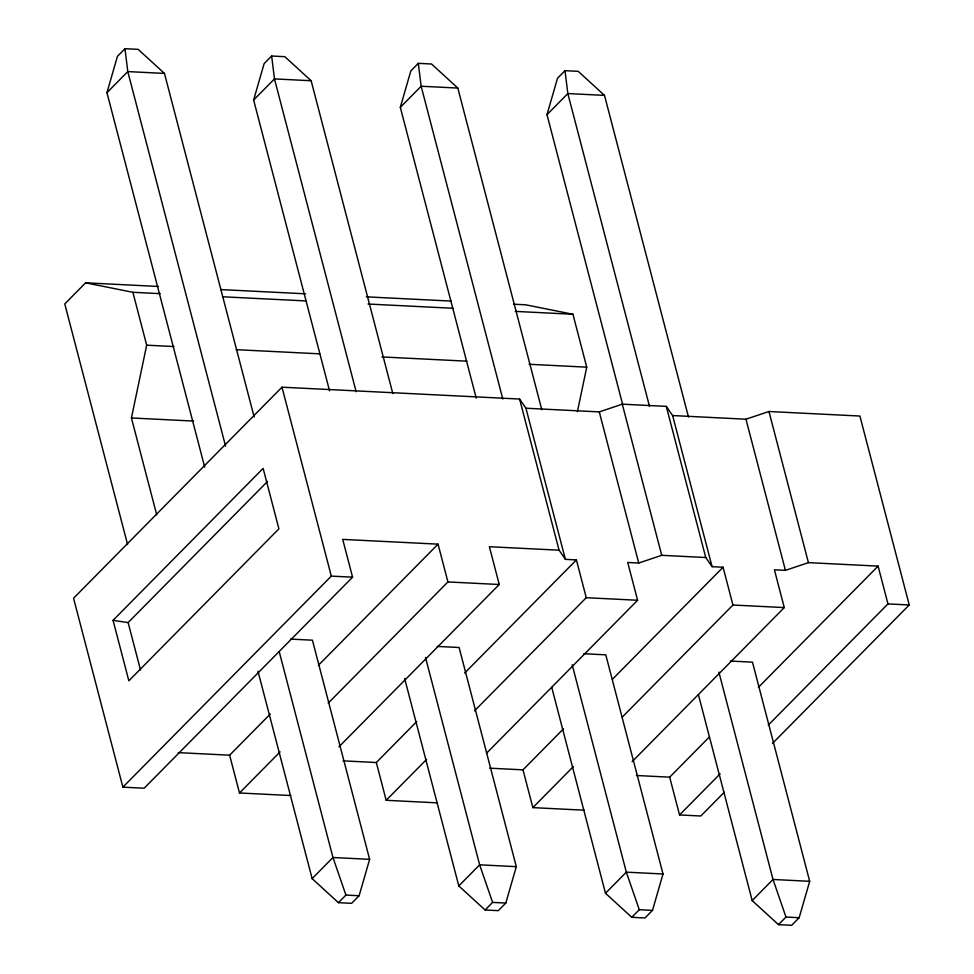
<?xml version="1.0" encoding="UTF-8"?>
<svg xmlns="http://www.w3.org/2000/svg" width="974" height="974" viewBox="0 0 974 974"><rect width="100%" height="100%" fill="white"/><g stroke="black" fill="none" stroke-linecap="round" stroke-linejoin="round"><path stroke-width="1.46" d="M156.729 514.869L131.429 417.968L146.684 345.186L132.878 292.297L85.615 282.825L64.771 303.937L127.57 544.478M577.399 411.722L586.738 367.161L572.931 314.261L525.656 304.801L513.517 304.192M204.723 467.203L106.945 92.688L117.452 56.297L124.964 48.7L138.162 49.357L164.46 73.415L254.177 417.091M329.541 390.805L253.63 100.018L264.137 63.614L271.649 56.017L284.846 56.687L311.144 80.745L392.814 393.569M476.225 398.135L400.314 107.335L410.821 70.944L418.321 63.347L431.531 64.004L457.817 88.062L541.788 409.701M622.532 403.991L546.986 114.664L557.505 78.261L565.005 70.664L578.203 71.333L604.501 95.391L688.472 417.018M257.988 671.232L312.13 878.609L338.416 902.667L351.626 903.336L359.126 895.739L369.633 859.336L312.423 640.186L290.422 639.09M404.66 678.549L458.803 885.938L485.101 909.996L498.311 910.653L505.81 903.056L516.317 866.665L459.107 647.515L437.107 646.407M551.734 687.34L605.487 893.255L631.785 917.313L644.983 917.983L652.495 910.386L663.002 873.982L605.791 654.832L583.791 653.737M698.419 694.669L752.171 900.585L778.47 924.643L791.667 925.3L799.167 917.703L809.686 881.312L752.476 662.162L730.463 661.054M106.945 92.688L127.789 71.589L164.46 73.415M253.63 100.018L274.473 78.906L311.144 80.745M400.314 107.335L421.145 86.236L457.817 88.062M546.986 114.664L567.83 93.553L604.501 95.391M474.508 710.85L586.263 597.695L576.401 559.916L565.395 559.368L525.936 408.228L519.605 399.048L281.985 387.189L73.561 598.231L122.882 787.162L144.152 788.222L352.576 577.18L342.702 539.389L438.057 544.149L447.918 581.941L328.201 703.155M113.057 620.341L263.126 468.384L278.905 528.845L128.848 680.802L113.057 620.341L128.13 622.581L267.546 481.412M122.882 787.162L331.306 576.109L352.576 577.18M178.181 752.622L229.633 755.191L270.248 714.064M318.34 665.364L438.057 544.149M229.633 755.191L239.494 792.982L280.11 751.855M338.928 746.839L499.248 584.497L489.386 546.718L559.064 550.188L565.395 559.368M343.018 760.852L376.317 762.52L416.75 721.564M464.647 673.071L576.401 559.916M376.317 762.52L386.179 800.299L426.624 759.355M312.13 878.609L332.962 857.51L369.633 859.336M338.416 902.667L345.928 895.069L359.126 895.739M486.476 753.292L637.605 600.264L627.731 562.473L638.737 563.033L661.736 555.314L705.748 557.518L712.079 566.685L723.073 567.233L732.947 605.024L622.264 717.095M489.703 768.182L523.001 769.837L563.435 728.893M612.39 679.316L723.073 567.233M523.001 769.837L532.863 807.629L573.296 766.672M458.803 885.938L479.646 864.827L516.317 866.665M485.101 909.996L492.601 902.399L505.81 903.056M632.089 761.692L784.277 607.581L774.415 569.802L785.421 570.35L808.42 562.643L878.098 566.113L887.959 603.904L768.255 725.119M636.387 775.499L669.674 777.167L709.218 737.123M758.393 687.34L878.098 566.113M669.674 777.167L679.548 814.946L720.151 773.819M605.487 893.255L626.331 872.156L663.002 873.982M724.327 792.203L700.805 816.005L679.548 814.946M772.419 743.491L909.229 604.964L859.908 416.044L768.961 411.503L745.962 419.21L672.62 415.545L666.289 406.377L622.289 404.173L599.278 411.892L525.936 408.228M631.785 917.313L639.285 909.716L652.495 910.386M752.171 900.585L773.015 879.473L809.686 881.312M778.47 924.643L785.969 917.045L799.167 917.703M85.615 282.825L158.445 286.466M220.66 289.57L305.629 293.819M366.334 296.839L451.303 301.088M132.878 292.297L160.199 293.661M222.413 296.766L305.86 300.929M368.075 304.034L453.056 308.271M515.27 311.388L572.931 314.261M146.684 345.186L174.005 346.549M236.219 349.666L319.679 353.83M381.893 356.934L466.863 361.171M529.077 364.276L586.738 367.161M131.429 417.968L193.643 421.072M447.918 581.941L499.248 584.497M887.959 603.904L909.229 604.964M586.263 597.695L637.605 600.264M732.947 605.024L784.277 607.581M239.494 792.982L290.836 795.539M386.179 800.299L437.521 802.868M532.863 807.629L584.193 810.185M785.969 917.045L773.015 879.473L718.873 672.097M639.285 909.716L626.331 872.156L572.188 664.767M492.601 902.399L479.646 864.827L425.504 657.45M345.928 895.069L332.962 857.51L279.209 651.594M768.961 411.503L808.42 562.643M745.962 419.21L785.421 570.35M672.62 415.545L712.079 566.685M666.289 406.377L705.748 557.518M649.5 406.377L567.83 93.553L565.005 70.664M622.289 404.173L661.736 555.314M599.278 411.892L638.737 563.033M519.605 399.048L559.064 550.188M502.815 399.06L421.145 86.236L418.321 63.347M356.143 391.731L274.473 78.906L271.649 56.017M281.985 387.189L331.306 576.109M225.554 446.092L127.789 71.589L124.964 48.7M128.13 622.581L140.5 669.966"/></g></svg>
